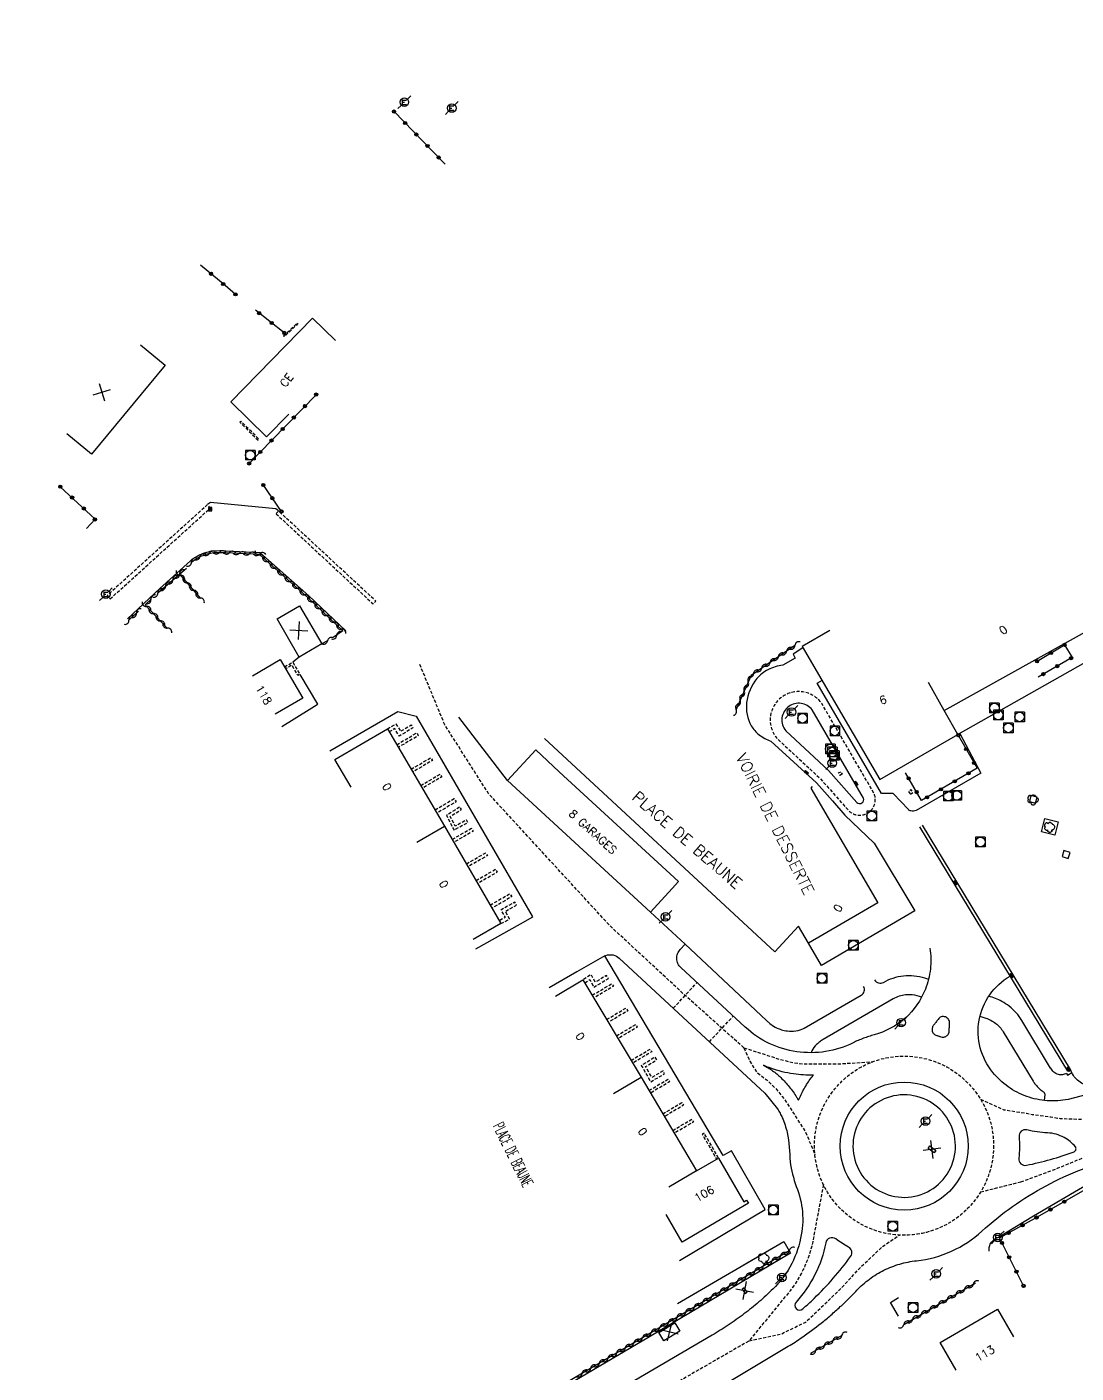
# Model space of a CAD drawing. Header units: millimetres. Extents: x 266017 to 267000, y 124000 to 124918.
# Drawn here: x 266741.1 to 266904.9, y 124707.4 to 124917.6 of the extents above; entities that cross this region are included whole.
import ezdxf
from ezdxf.enums import TextEntityAlignment as Align

# ---------------------------------------------------------------- set-up
doc = ezdxf.new("R2010")
doc.units = ezdxf.units.MM
doc.linetypes.add('DASHED', pattern=[0.75, 0.5, -0.25])
doc.layers.get('0').update_dxf_attribs({"linetype": 'CONTINUOUS'})
for name, color, linetype in [('W0001', 6, 'DASHED'), ('W0008', 7, 'CONTINUOUS'), ('W0017', 7, 'CONTINUOUS'), ('W0100', 7, 'CONTINUOUS'), ('W0112', 1, 'DASHED'), ('W0300', 7, 'CONTINUOUS'), ('W0310', 3, 'CONTINUOUS'), ('W0322', 7, 'CONTINUOUS'), ('W0330', 7, 'CONTINUOUS'), ('W0400', 7, 'CONTINUOUS'), ('W0420', 7, 'CONTINUOUS'), ('W0471', 7, 'CONTINUOUS'), ('W0984', 7, 'CONTINUOUS'), ('W0989', 7, 'CONTINUOUS'), ('W0991', 7, 'CONTINUOUS'), ('W1102', 7, 'CONTINUOUS')]:
    doc.layers.add(name, color=color, linetype=linetype)
doc.styles.get("Standard").update_dxf_attribs({"font": 'romans.shx', "width": 0.85})

# ---------------------------------------------------------------- blocks, each defined once
blk = doc.blocks.new('t310o')
at = {"color": 0, "linetype": 'Continuous'}
for centre, start, end in [((-0.5, 0.38), 216.8699, 323.1304), ((0.5, -0.37), 36.8699, 143.1303)]:
    blk.add_arc(centre, 0.625, start, end, dxfattribs=at)
blk = doc.blocks.new('T420')
for p, q in [((0.75, 0.75), (-0.75, 0.75)), ((-0.75, 0.75), (-0.75, -0.75)), ((0.75, 0.75), (0.75, -0.75)), ((0.75, -0.75), (-0.75, -0.75))]:
    blk.add_line(p, q)
blk.add_ellipse((0, 0), major_axis=(-0.53, 0.53), ratio=1, start_param=3.926991, end_param=10.210176)
blk = doc.blocks.new('t991o')
at = {"color": 0, "linetype": 'Continuous'}
for p, q in [((-1, 1), (1, -1)), ((-1, -1), (1, 1))]:
    blk.add_line(p, q, dxfattribs=at)
blk = doc.blocks.new('T471')
for p, q in [((-0.333334, 0.333334), (-0.333334, -0.333334)), ((-0.333334, 0.333334), (0.333334, 0.333334)), ((-0.333334, 0), (0, 0)), ((0.500001, 0.500001), (1.000002, 1.000002)), ((-0.500001, -0.500001), (-1.000002, -1.000002)), ((-0.333334, -0.333334), (0.333334, -0.333334))]:
    blk.add_line(p, q)
blk.add_ellipse((0, 0), major_axis=(0.471405, 0.471405), ratio=1, start_param=5.4977871438, end_param=11.780972451)
blk = doc.blocks.new('T300')
for p, q in [((-0.8, 0.51), (-0.86, 0.34)), ((-0.86, 0.34), (-0.86, 0.17)), ((-0.86, 0.17), (-0.74, 0.06)), ((-0.69, 0.63), (-0.8, 0.51)), ((-0.8, -0.06), (-0.74, 0.06)), ((-0.74, 0.06), (-0.69, 0.11)), ((-0.57, 0.69), (-0.69, 0.63)), ((-0.46, 0.69), (-0.57, 0.69)), ((-0.29, 0.63), (-0.46, 0.69)), ((-0.29, 0.63), (-0.17, 0.74)), ((-0.23, 0.57), (-0.29, 0.63)), ((-0.17, 0.74), (-0.06, 0.8)), ((-0.06, 0.8), (0.06, 0.8)), ((0.06, 0.8), (0.23, 0.74)), ((0.23, 0.74), (0.34, 0.63)), ((0.34, 0.63), (0.4, 0.51)), ((0.46, 0.46), (0.34, 0.46)), ((0.4, 0.51), (0.4, 0.46)), ((0.57, 0.4), (0.46, 0.46)), ((0.57, 0.4), (0.69, 0.29)), ((0.69, 0.29), (0.74, 0.17)), ((0.74, 0.06), (0.69, -0.17)), ((0.74, 0.17), (0.74, 0.06)), ((-0.8, -0.17), (-0.8, -0.06)), ((-0.8, -0.23), (-0.8, -0.17)), ((-0.74, -0.34), (-0.8, -0.23)), ((-0.69, -0.4), (-0.74, -0.34)), ((-0.51, -0.46), (-0.69, -0.4)), ((-0.4, -0.46), (-0.51, -0.46)), ((-0.4, -0.46), (-0.34, -0.46)), ((-0.34, -0.46), (-0.34, -0.4)), ((-0.34, -0.51), (-0.34, -0.46)), ((-0.29, -0.63), (-0.34, -0.51)), ((-0.17, -0.74), (-0.29, -0.63)), ((-0.06, -0.8), (-0.17, -0.74)), ((0.06, -0.8), (-0.06, -0.8)), ((0.17, -0.74), (0.06, -0.8)), ((0.23, -0.69), (0.17, -0.74)), ((0.29, -0.46), (0.23, -0.46)), ((0.29, -0.63), (0.23, -0.69)), ((0.46, -0.4), (0.29, -0.46)), ((0.34, -0.51), (0.29, -0.63)), ((0.34, -0.51), (0.34, -0.46)), ((0.57, -0.34), (0.46, -0.4)), ((0.63, -0.29), (0.57, -0.34)), ((0.69, -0.17), (0.63, -0.29))]:
    blk.add_line(p, q)
blk = doc.blocks.new('T400')
for p, q in [((-0.15, 0.3), (0.15, 0.3)), ((-0.15, -0.25), (-0.15, 0.3)), ((-0.15, 0.15), (0.15, 0.15)), ((-0.15, 0), (0.15, 0)), ((0.15, 0.3), (0.15, -0.25)), ((-0.15, -0.15), (0.15, -0.15)), ((-0.15, -0.25), (-0.15, -0.3)), ((-0.15, -0.3), (0.15, -0.3)), ((0.15, -0.3), (0.15, -0.25))]:
    blk.add_line(p, q)
blk = doc.blocks.new('t322o')
at = {"color": 0, "linetype": 'Continuous'}
for radius in [0.25, 0.15]:
    blk.add_circle((0, 0), radius, dxfattribs=at)
blk = doc.blocks.new('t330o')
at = {"color": 0, "linetype": 'Continuous'}
for p, q in [((0.25, -0.25), (-0.25, 0.25)), ((-0.25, -0.25), (0.25, 0.25)), ((-0.25, 0.25), (-0.25, -0.25)), ((0.25, 0.25), (-0.25, 0.25)), ((0.25, -0.25), (0.25, 0.25)), ((-0.25, -0.25), (0.25, -0.25)), ((-0.25, -0.25), (-0.25, -0.25))]:
    blk.add_line(p, q, dxfattribs=at)

msp = doc.modelspace()

# ---------------------------------------------------------------- linework, layer by layer
at = {"layer": 'W0001', "flags": 128}
for points in [[(266853.08, 124758.18), (266843.9, 124766.36), (266832.29, 124777.11), (266813.22, 124797.86), (266806.38, 124808.61), (266802.44, 124818.15)], [(266896.32, 124737.26), (266902.02, 124739.36), (266906.09, 124741.04), (266911.27, 124746.6), (266974.2, 124783.3), (267000, 124798.16)], [(266842.05, 124764.35), (266845.76, 124768.37)], [(266847.69, 124759.11), (266851.42, 124763.14)], [(266853.08, 124758.18), (266856.79, 124756.99), (266858.54, 124756.43), (266860.7, 124755.89), (266862.43, 124755.65), (266863.89, 124755.67), (266867.83, 124755.67), (266873.23, 124756.01)], [(266853.08, 124758.18), (266854, 124756.09), (266855.09, 124754.34), (266856.69, 124753.1), (266857.91, 124751.96), (266859.08, 124750.58), (266860.06, 124749.15), (266862.72, 124745), (266864.17, 124741.53)], [(266890.03, 124750.16), (266893.66, 124748.51), (266897.22, 124747.96), (266898.09, 124747.77), (266899.3, 124747.63), (266900.99, 124747.38), (266902.44, 124747.15), (266902.44, 124747.15), (266907.04, 124746.96), (266911.27, 124746.6)], [(266890.05, 124735.67), (266896.32, 124737.26)], [(266853.87, 124712.41), (266858.8, 124713.45), (266862.74, 124715.36), (266864.03, 124716.59), (266868.43, 124720.79), (266871.22, 124723.83), (266874.69, 124727.12), (266877.35, 124728.94)]]:
    msp.add_lwpolyline(points, dxfattribs=at)
msp.add_lwpolyline([(266873.37, 124797.96), (266865.25, 124811.92, 0.20428), (266862.29, 124813.75, 0.197343), (266859.01, 124812.95, 0.207973), (266857.22, 124809.9, 0.215536), (266858.32, 124806.41), (266865, 124800.23), (266869.38, 124795.27, 0.180381), (266870.9, 124794.51, 0.174406), (266872.5, 124794.89, 0.169699), (266873.48, 124796.17, 0.191643)], format="xyb", close=True, dxfattribs=at)
msp.add_lwpolyline([(266865.5, 124736.81), (266864.06, 124729.16, -0.138356), (266859.87, 124719.72), (266853.87, 124712.41), (266813.88, 124689.31), (266750.57, 124652.27), (266656.26, 124597.23)], format="xyb", dxfattribs=at)
at = {"layer": 'W0001'}
msp.add_circle((266878.08, 124742.9), 13.98, dxfattribs=at)
at = {"layer": 'W0008', "flags": 128}
for points in [[(266780.41, 124842.01), (266779.99, 124842.34), (266769.8, 124843.32), (266769.32, 124842.99)], [(266783.75, 124816.49), (266786.52, 124811.86), (266786.48, 124811.73), (266785.19, 124810.94), (266780.93, 124808.32)], [(266788.42, 124804.54), (266799.06, 124810.67), (266801.89, 124809.94), (266820.04, 124778.74), (266820.05, 124778.59), (266818.13, 124777.5), (266811.17, 124773.57)], [(266816.16, 124799.93), (266808.59, 124809.78)], [(266903.66, 124754.52), (266880.53, 124792.68)], [(266843.92, 124774.37), (266838.48, 124779.37)], [(266843.04, 124724.99), (266856.42, 124732.91), (266851.15, 124742.09), (266849.87, 124741.37), (266831.37, 124772.54), (266827, 124770.02), (266822.66, 124767.53)], [(266903.46, 124754.18), (266903.62, 124753.93), (266904.27, 124754.31)], [(266852.97, 124724.22), (266859.3, 124727.94), (266860.36, 124726.13), (266838.32, 124713.07), (266799.56, 124690.21), (266766.33, 124670.8), (266735.53, 124652.72), (266734.26, 124651.95), (266709.47, 124637.44), (266681.85, 124621.33), (266659.08, 124607.98), (266640.5, 124597.07), (266639.39, 124598.85), (266640.66, 124599.65), (266641.09, 124599.7), (266641.52, 124599.95), (266641.88, 124600.4), (266647.14, 124603.51)], [(266842.72, 124718.28), (266859.33, 124727.94)]]:
    msp.add_lwpolyline(points, dxfattribs=at)
for points in [[(266756.86, 124825.16), (266761.88, 124829.92), (266766.67, 124834.24, -0.049505), (266767.87, 124835.03, -0.049505), (266769.21, 124835.57, -0.051602), (266770.32, 124835.77, -0.030833), (266772.19, 124835.79), (266777.5, 124835.54), (266785.13, 124828.75), (266790.92, 124823.26)], [(266862.26, 124820.63), (266860.75, 124819.64), (266861.11, 124819.02), (266859.17, 124817.93, 0.090482), (266856.84, 124817.21, 0.100328), (266855.12, 124815.83, 0.144561), (266853.5, 124812.07, 0.161513), (266854.24, 124808.46, 0.097031), (266855.45, 124807.07, 0.084825), (266857.3, 124806.07), (266864.4, 124799.54), (266866.89, 124796.74), (266868.82, 124794.51), (266873.41, 124790.13), (266879.76, 124779.56), (266865.2, 124771.05), (266863.17, 124774.51)], [(266886.8, 124807.26), (266890.08, 124801.07), (266879.97, 124795.24, -0.104059), (266879.55, 124795.11, -0.104059), (266879.12, 124795.16, -0.048492), (266878.93, 124795.25, -0.048492), (266878.76, 124795.37), (266876.39, 124797.87), (266874.58, 124797.89), (266864.5, 124815.09), (266865.36, 124815.6)], [(266912.61, 124754.31), (266910.06, 124752.8, -0.103821), (266908.56, 124752.17, -0.103821), (266906.94, 124752.19, -0.128576), (266905.17, 124753.11, -0.128576), (266904.08, 124754.78), (266880.95, 124792.94)], [(266947.77, 124779.09, -0.0408), (266948.26, 124777.64, -0.051556), (266948.42, 124776.43, -0.034289), (266948.36, 124774.72, -0.044849), (266948.11, 124773.43, -0.118437), (266947.6, 124772.54, -0.075005), (266946.33, 124771.54), (266919.13, 124755.7, -0.06142), (266903.71, 124750.13, -0.067769), (266900.44, 124749.91, -0.069142), (266897.24, 124750.58, -0.067769), (266894.34, 124752.09, -0.069124), (266891.96, 124754.33, -0.464728), (266894.65, 124769.38)], [(266831.37, 124772.54), (266831.5, 124772.59), (266831.78, 124772.68), (266832.03, 124772.72), (266832.44, 124772.72), (266832.68, 124772.68), (266833.2, 124772.48), (266833.59, 124772.2), (266856.35, 124751.08), (266858.33, 124748.65, -0.016994), (266858.72, 124747.96, -0.01631), (266859.07, 124747.25, -0.051065), (266859.83, 124744.95, -0.046986), (266860.28, 124740.37, 0.044115), (266861.25, 124736.54, -0.157106), (266861.92, 124728.46, -0.079925), (266860.27, 124723.94, -0.073258), (266857.63, 124720.52, -0.014827), (266855.42, 124718.5, -0.015127), (266853.09, 124716.62, -0.014827), (266850.65, 124714.88, -0.015127), (266848.11, 124713.29), (266833.03, 124704.45)], [(266803.25, 124677.98), (266837.34, 124697.99), (266860.01, 124711.58), (266860.01, 124711.58, 0.027055), (266862.12, 124712.95, 0.017637), (266865.16, 124715.2, 0.009304), (266866.67, 124716.45, 0.009385), (266868.13, 124717.76, 0.008421), (266869.44, 124719.01, 0.008518), (266870.71, 124720.31, -0.044726), (266872.69, 124722.07, -0.043839), (266874.95, 124723.45, -0.044726), (266877.42, 124724.42, -0.043839), (266880.03, 124724.93, 0.15963), (266890.24, 124729.54, -0.06162), (266900.26, 124736.64, -0.031239), (266905.93, 124739.25, 0.034768), (266918.88, 124745.72), (266951.45, 124764.83)]]:
    msp.add_lwpolyline(points, format="xyb", dxfattribs=at)
for points in [[(266871.75, 124797.14), (266863.73, 124810.94, 0.197343), (266862.02, 124811.96, 0.197343), (266860.08, 124811.48, 0.207973), (266859.02, 124809.68, 0.207973), (266859.62, 124807.67), (266866.3, 124801.5), (266870.72, 124796.49, 0.174406), (266871.1, 124796.31, 0.174406), (266871.51, 124796.41, 0.169699), (266871.76, 124796.73, 0.169699)], [(266904.83, 124742.74, 0.093912), (266903.1, 124744.16, 0.114388), (266900.49, 124744.9, -0.047831), (266897.28, 124745.36, 0.511287), (266896.05, 124744.3, -0.046989), (266896.01, 124740.93, 0.504233), (266897.19, 124739.84, 0.042973), (266904.62, 124741.96, 0.514783)], [(266862.27, 124717.41, 0.012076), (266864.05, 124719.05, 0.043498), (266869.75, 124725.6, 0.452113), (266869.42, 124727.07, -0.032859), (266867.43, 124728.34, 0.551846), (266865.85, 124727.72, -0.138607), (266861.23, 124718.48, 0.946036)]]:
    msp.add_lwpolyline(points, format="xyb", close=True, dxfattribs=at)
at = {"layer": 'W0008'}
for points in [[(266882.11, 124773.74, -0.069052), (266882.2, 124770.49, -0.067416), (266881.41, 124767.33, -0.117355), (266878.25, 124762.82, -0.115012), (266873.41, 124760.2, 0.012297), (266872.57, 124759.95, 0.012052), (266871.74, 124759.66, 0.012296), (266870.93, 124759.33, 0.012052), (266870.13, 124758.96, -0.076252), (266865.84, 124757.6, -0.074739), (266861.33, 124757.57, -0.076253), (266857.02, 124758.87, -0.074738), (266853.3, 124761.4), (266843.25, 124770.7, -0.099456), (266842.79, 124771.33, -0.097475), (266842.61, 124772.09, -0.099456), (266842.73, 124772.86, -0.097475), (266843.14, 124773.53), (266843.92, 124774.37)], [(266843.92, 124774.37), (266856.61, 124762.46), (266857.14, 124761.98), (266857.7, 124761.56), (266857.95, 124761.41), (266858.3, 124761.24), (266858.72, 124761.07), (266858.97, 124760.99), (266859.35, 124760.89), (266859.61, 124760.85), (266859.89, 124760.81), (266860.19, 124760.78), (266860.56, 124760.76), (266860.8, 124760.77), (266861.18, 124760.82), (266861.55, 124760.9), (266861.89, 124761), (266862.27, 124761.15), (266862.51, 124761.26), (266863.49, 124761.81), (266865.47, 124762.95), (266865.47, 124762.95), (266871.4, 124766.39, 0.099456), (266871.7, 124766.65, 0.097475), (266871.87, 124767, 0.198912), (266871.77, 124767.76)], [(266873.49, 124768.77, 0.100345), (266873.75, 124768.47, 0.098346), (266874.1, 124768.3, 0.100345), (266874.49, 124768.27, 0.098346), (266874.87, 124768.39, -0.052557), (266876.38, 124769.07, -0.051514), (266878, 124769.42, -0.052557), (266879.67, 124769.43, -0.051512), (266881.29, 124769.1), (266881.92, 124768.9)], [(266880.83, 124766.07, 0.074926), (266879.37, 124766.44, 0.051992), (266878.33, 124766.44, 0.052557), (266877.32, 124766.22, 0.051514), (266876.37, 124765.8), (266865.45, 124759.48, 0.03247), (266864.92, 124759.12, 0.031826), (266864.43, 124758.7, 0.015972), (266864.21, 124758.47, 0.100439), (266863.59, 124757.41)], [(266903.46, 124754.18, -0.098979), (266902.84, 124753.96, -0.097008), (266902.18, 124753.99, -0.129314), (266901.47, 124754.4, -0.066887), (266900.98, 124755.02), (266900.97, 124755.01), (266896.47, 124762.44, 0.090106), (266894.5, 124764.66, 0.041913), (266893.36, 124765.42, 0.065802), (266891.29, 124766.22)], [(266889.94, 124763.11), (266890.7, 124762.86), (266890.85, 124762.81, -0.045409), (266891.66, 124762.47, -0.044509), (266892.4, 124761.99, -0.045409), (266893.04, 124761.39, -0.044509), (266893.56, 124760.68), (266898.22, 124752.99, 0.028203), (266898.56, 124752.5, 0.027644), (266898.95, 124752.05, 0.028203), (266899.39, 124751.64, 0.027644), (266899.87, 124751.29, -0.069199), (266899.95, 124751.21, -0.067824), (266900.01, 124751.12, -0.069199), (266900.04, 124751.02, -0.067825), (266900.05, 124750.91), (266899.95, 124749.95)], [(266857.01, 124755.08, -0.007162), (266856.79, 124755.17, -0.007021), (266856.57, 124755.26, -0.007162), (266856.35, 124755.36, -0.007021), (266856.13, 124755.47, -0.01859), (266856.86, 124755.06, -0.018223), (266857.56, 124754.6, -0.01859), (266858.22, 124754.09, -0.018223), (266858.85, 124753.53), (266858.85, 124753.53, -0.032004), (266860.17, 124752.09, -0.031128), (266861.31, 124750.49, -0.00477), (266861.45, 124750.24, -0.004484), (266861.6, 124750, -0.003323), (266861.69, 124750.21, -0.003146), (266861.79, 124750.42, -0.028475), (266862.74, 124752.21, -0.027911), (266863.9, 124753.87, -0.000326), (266863.91, 124753.9, -0.000637), (266863.93, 124753.92, -0.020745), (266862.38, 124753.94, -0.020875), (266860.83, 124754.1, -0.024828), (266859.04, 124754.45, -0.024914), (266857.29, 124754.98), (266857.01, 124755.08)], [(266884.71, 124747.35, 0.132921), (266881.57, 124750.04, 0.130261), (266877.5, 124750.81, 0.132921), (266873.59, 124749.43, 0.130261), (266870.9, 124746.29, 0.132921), (266870.13, 124742.22, 0.130261), (266871.51, 124738.31, 0.132921), (266874.65, 124735.62, 0.130261), (266878.72, 124734.85, 0.132921), (266882.63, 124736.23, 0.130261), (266885.32, 124739.37, 0.267949), (266884.71, 124747.35)]]:
    msp.add_lwpolyline(points, format="xyb", dxfattribs=at)
msp.add_lwpolyline([(266883.83, 124759.9, 0.119591), (266884.3, 124759.85, 0.117202), (266884.73, 124760.03, 0.119591), (266885.04, 124760.38, 0.117203), (266885.15, 124760.84, -0.004927), (266885.15, 124761.12, -0.004829), (266885.16, 124761.4, -0.004927), (266885.18, 124761.68, -0.004829), (266885.2, 124761.97, 0.166654), (266885.05, 124762.59, 0.163299), (266884.55, 124762.99, 0.166654), (266883.9, 124763.01, 0.163299), (266883.39, 124762.62, -0.00461), (266883.22, 124762.39, -0.004519), (266883.04, 124762.15, -0.004611), (266882.87, 124761.92, -0.00452), (266882.68, 124761.69, 0.124831), (266882.48, 124761.25, 0.122336), (266882.5, 124760.76, 0.124831), (266882.76, 124760.35, 0.122336), (266883.18, 124760.1, -0.002405), (266883.34, 124760.05, -0.002359), (266883.51, 124760, -0.002405), (266883.67, 124759.95, -0.002359)], format="xyb", close=True, dxfattribs=at)
msp.add_circle((266878.11, 124742.83), 10, dxfattribs=at)
at = {"layer": 'W0017'}
msp.add_line((266783.64, 124819.19), (266782.64, 124818.4), dxfattribs=at)
at = {"layer": 'W0017', "flags": 128}
for points in [[(266940.11, 124842.18), (266942.15, 124838.58), (266886.5, 124807.11)], [(266877.23, 124716.3), (266875.98, 124718.41), (266877.22, 124719.18)]]:
    msp.add_lwpolyline(points, dxfattribs=at)
for points in [[(266897.89, 124797.57), (266897.65, 124796.63), (266898.62, 124796.39), (266898.86, 124797.33)], [(266901.63, 124791.37), (266899.56, 124791.91), (266900.09, 124793.98), (266902.17, 124793.44)], [(266904, 124788.69), (266903.03, 124788.99), (266902.75, 124788.04), (266903.72, 124787.75)]]:
    msp.add_lwpolyline(points, close=True, dxfattribs=at)
msp.add_lwpolyline([(266891.37, 124726.44, -0.087042), (266891.43, 124727.16, -0.087042), (266891.74, 124727.81, -0.075515), (266892.17, 124728.27, -0.075515), (266892.72, 124728.57), (266898.32, 124731.95), (266927.92, 124749.26), (266932.61, 124751.96), (266949.16, 124761.52), (266952.38, 124763.61)], format="xyb", dxfattribs=at)
at = {"layer": 'W0100', "flags": 128}
for points in [[(266866.48, 124823.36), (266862.16, 124820.83), (266874.32, 124800.07), (266886.5, 124807.11), (266884.33, 124810.83), (266908.19, 124824.13), (266924.39, 124833.29), (266931.7, 124837.42), (266947.16, 124846.18), (266949.5, 124841.94), (266964.38, 124850.42), (266961.99, 124854.57), (266966.1, 124856.92), (266986.98, 124868.78), (266959.39, 124917.58)], [(266782.05, 124857.14), (266778.54, 124853.58), (266773, 124859.03), (266785.74, 124872.1), (266789.32, 124868.61)], [(266758.85, 124867.96), (266762.71, 124864.78), (266751.21, 124850.86), (266747.35, 124854.05)], [(266776.38, 124816.28), (266780.69, 124818.83), (266784.2, 124812.76), (266779.88, 124810.25)], [(266791.74, 124798.88), (266789.23, 124803.2), (266797.44, 124807.96), (266806.34, 124792.81), (266815.15, 124777.57), (266810.83, 124775.07)], [(266863.73, 124798.96), (266863.53, 124798.73), (266874.01, 124780.84), (266863.17, 124774.51), (266861.61, 124777.19), (266857.92, 124773.18), (266821.93, 124806.48)], [(266823.66, 124766.25), (266827.95, 124768.81), (266837.02, 124753.6), (266844.33, 124741.28), (266845.69, 124738.97), (266849.12, 124740.96), (266853.07, 124734.14), (266853.51, 124734.4), (266853.82, 124733.9), (266843.46, 124727.82), (266840.93, 124732.13)], [(266886.24, 124707.85), (266883.72, 124712.17), (266892.65, 124717.37), (266895.17, 124713.05)]]:
    msp.add_lwpolyline(points, dxfattribs=at)
for points in [[(266783.68, 124827.21), (266787.21, 124821.26), (266783.64, 124819.19), (266780.19, 124825.14)], [(266842.85, 124784.12), (266841.87, 124783.05), (266838.48, 124779.37), (266816.16, 124799.93), (266820.59, 124804.68), (266824.24, 124801.26)], [(266883.06, 124742.16), (266882.77, 124741.78), (266881.84, 124742.48), (266882.13, 124742.86)], [(266853.28, 124719.84), (266853.57, 124720.04), (266853.11, 124720.71), (266852.81, 124720.51)], [(266840.56, 124712.43), (266839.8, 124713.71), (266842.32, 124715.22), (266843.09, 124713.94)]]:
    msp.add_lwpolyline(points, close=True, dxfattribs=at)
at = {"layer": 'W0112', "flags": 128}
for points in [[(266781.22, 124869.33), (266783.36, 124871.35), (266783.46, 124871.25), (266781.32, 124869.23)], [(266774.53, 124856.01), (266774.38, 124855.86), (266777.22, 124853.07), (266777.37, 124853.22)], [(266754.12, 124828.26), (266769.77, 124842.45), (266769.3, 124842.96), (266753.65, 124828.78)], [(266780.04, 124841.56), (266795.19, 124827.49), (266795.19, 124827.49), (266795.6, 124827.94), (266795.6, 124827.94), (266780.44, 124841.99)], [(266868.45, 124800.94), (266868.08, 124800.72), (266867.86, 124801.09), (266868.23, 124801.31)], [(266879.08, 124797.77), (266879.48, 124798.06), (266879.17, 124798.49), (266878.77, 124798.2)], [(266810, 124793.38), (266809.78, 124793.77), (266808.01, 124792.79), (266807.24, 124794.31), (266808.97, 124795.39), (266808.73, 124795.78), (266806.65, 124794.48), (266807.82, 124792.17)], [(266840.46, 124754.56), (266838.7, 124753.55), (266837.73, 124755.25), (266839.49, 124756.29), (266839.24, 124756.71), (266837.06, 124755.43), (266838.52, 124752.88), (266840.71, 124754.13)]]:
    msp.add_lwpolyline(points, close=True, dxfattribs=at)
for points in [[(266781.36, 124817.66), (266782.64, 124818.4), (266783.75, 124816.49), (266783.44, 124816.32), (266782.51, 124817.92), (266781.54, 124817.36)], [(266797.44, 124807.96), (266798.74, 124808.75), (266799.47, 124807.59), (266801.14, 124808.59), (266801.41, 124808.12), (266799.29, 124806.86), (266798.57, 124808.01), (266797.71, 124807.5)], [(266798.88, 124805.51), (266802.04, 124807.37), (266802.25, 124806.92), (266799.13, 124805.09)], [(266801.13, 124801.67), (266804.19, 124803.47), (266804.46, 124803.06), (266801.38, 124801.25)], [(266802.62, 124799.13), (266805.64, 124800.9), (266805.9, 124800.49), (266802.87, 124798.71)], [(266804.86, 124795.32), (266807.85, 124797.08), (266808.17, 124796.61), (266805.15, 124794.83)], [(266807.55, 124790.72), (266810.55, 124792.45), (266810.82, 124792.01), (266807.81, 124790.27)], [(266809.76, 124786.9), (266812.77, 124788.64), (266813.06, 124788.21), (266810.02, 124786.45)], [(266811.26, 124784.3), (266814.29, 124786.05), (266814.57, 124785.6), (266811.53, 124783.84)], [(266813.47, 124780.47), (266816.52, 124782.23), (266816.85, 124781.78), (266813.76, 124779.99)], [(266815.15, 124777.57), (266816.51, 124778.3), (266815.83, 124779.49), (266817.58, 124780.47), (266817.33, 124780.92), (266815.13, 124779.69), (266815.8, 124778.51), (266814.91, 124778.02)], [(266828.25, 124768.33), (266829.03, 124768.82), (266829.67, 124767.64), (266831.92, 124769), (266831.62, 124769.48), (266829.88, 124768.43), (266829.24, 124769.6), (266827.95, 124768.81)], [(266829.4, 124766.38), (266832.45, 124768.2), (266832.7, 124767.78), (266829.65, 124765.96)], [(266831.65, 124762.6), (266834.7, 124764.42), (266834.95, 124763.96), (266831.92, 124762.15)], [(266833.18, 124760.04), (266836.21, 124761.84), (266836.44, 124761.41), (266833.43, 124759.62)], [(266835.47, 124756.21), (266838.45, 124757.99), (266838.7, 124757.57), (266835.72, 124755.79)], [(266838.26, 124751.51), (266841.23, 124753.27), (266841.46, 124752.87), (266838.5, 124751.11)], [(266840.42, 124747.87), (266843.38, 124749.63), (266843.65, 124749.21), (266840.67, 124747.44)], [(266841.96, 124745.27), (266844.95, 124747.04), (266845.22, 124746.6), (266842.22, 124744.83)], [(266849.12, 124740.96), (266846.89, 124744.85), (266846.59, 124744.68), (266848.81, 124740.79)]]:
    msp.add_lwpolyline(points, dxfattribs=at)
at = {"layer": 'W0310', "flags": 128}
msp.add_lwpolyline([(266766.84, 124834.03, -0.049505), (266768, 124834.78, -0.049505), (266769.29, 124835.3, -0.051602), (266770.34, 124835.49, -0.030833), (266772.18, 124835.52), (266777.49, 124835.26)], format="xyb", dxfattribs=at)
for points in [[(266777.49, 124835.16), (266785.08, 124828.37), (266790.48, 124823.28), (266788.96, 124822.22)], [(266761.57, 124829.21), (266764.96, 124832.14), (266768.23, 124828.35)], [(266764.96, 124832.14), (266766.05, 124833.05)], [(266763.06, 124823.71), (266759.6, 124827.32), (266760.53, 124828.22)], [(266757.08, 124824.98), (266758.55, 124826.33)], [(266788.07, 124821.73), (266787.21, 124821.26)], [(266861.04, 124821), (266854.2, 124816.33), (266853.02, 124813.66), (266851.81, 124810.91)], [(266860.16, 124726.49), (266838.11, 124713.42), (266799.35, 124690.57)], [(266878.06, 124714.99), (266889.26, 124721.46)], [(266868.35, 124713.24), (266863.5, 124710.45)]]:
    msp.add_lwpolyline(points, dxfattribs=at)
at = {"layer": 'W0322', "flags": 128}
for points in [[(266798.46, 124904.36), (266802.96, 124899.73), (266806.45, 124896.14)], [(266773.71, 124875.82), (266772.08, 124877.19), (266768.25, 124880.4)], [(266781.32, 124869.8), (266776.85, 124873.33)], [(266775.84, 124849.41), (266779.36, 124853.03), (266786.33, 124860.2)], [(266746.35, 124845.79), (266751.8, 124840.74), (266750.44, 124839.27)], [(266780.88, 124841.93), (266777.95, 124846.2)], [(266898.85, 124818.54), (266903.14, 124821.1), (266904.33, 124819.11), (266899.04, 124816.07)], [(266886.55, 124807), (266889.49, 124801.82), (266880.82, 124796.79), (266878.31, 124801.11)], [(266896.75, 124721), (266892.98, 124728.49), (266898.58, 124731.56), (266915.27, 124741.13)]]:
    msp.add_lwpolyline(points, dxfattribs=at)
at = {"layer": 'W1102'}
for p, q in [((266884.33, 124810.83), (266881.9, 124815.2)), ((266802.02, 124790.29), (266806.34, 124792.81)), ((266832.73, 124751.04), (266837.02, 124753.6)), ((266845.69, 124738.97), (266841.38, 124736.44))]:
    msp.add_line(p, q, dxfattribs=at)

# ---------------------------------------------------------------- block references
at = {"layer": 'W0300'}
for p in [(266898.26, 124796.88), (266900.85, 124792.59), (266856.23, 124725.29)]:
    msp.add_blockref('T300', p, dxfattribs=at)
at = {"layer": 'W0310'}
for p, rotation in [((266768.16, 124834.86), 26.0562592323271), ((266769.63, 124835.39), 12.24328585494272), ((266771.19, 124835.53), 1.078903266050624), ((266772.75, 124835.49), 357.2855800100919), ((266774.32, 124835.41), 357.2855800100919), ((266775.88, 124835.34), 357.2855800100919), ((266777.45, 124835.27), 357.2855800100919), ((266777.49, 124835.16), 318.1910557196657), ((266766.84, 124834.03), 38.83873939234437), ((266778.66, 124834.11), 318.1910557196657), ((266779.83, 124833.07), 318.1910557196657), ((266762.76, 124830.23), 40.75558443714935), ((266763.94, 124831.26), 40.75558443714935), ((266764.96, 124832.14), 40.00413804305585), ((266765.11, 124831.97), 310.7555844378445), ((266766.13, 124830.78), 310.7555844378445), ((266781, 124832.02), 318.1910557196657), ((266782.16, 124830.98), 318.1910557196657), ((266760.51, 124828.2), 43.80706572593731), ((266761.57, 124829.21), 40.75558443714935), ((266767.15, 124829.6), 310.7555844378445), ((266768.17, 124828.41), 310.7555844378445), ((266783.33, 124829.94), 318.1910557196657), ((266784.5, 124828.89), 318.1910557196657), ((266758.23, 124826.04), 42.72415202536084), ((266759.81, 124827.11), 133.80706572591), ((266760.89, 124825.97), 133.80706572591), ((266785.65, 124827.83), 316.6956738406497), ((266786.79, 124826.76), 316.6956738406497), ((266757.08, 124824.98), 42.72415202536084), ((266761.98, 124824.84), 133.80706572591), ((266787.93, 124825.68), 316.6956738406497), ((266789.07, 124824.61), 316.6956738406497), ((266763.06, 124823.71), 133.80706572591), ((266789.5, 124822.6), 214.8502282941328), ((266790.21, 124823.54), 316.6956738406497), ((266788.07, 124821.73), 208.7044440622092), ((266859.75, 124820.12), 214.3318304750018), ((266861.04, 124821), 214.3318304750018), ((266857.16, 124818.35), 214.3318304750018), ((266858.46, 124819.24), 214.3318304750018), ((266854.58, 124816.59), 214.3318304750018), ((266855.87, 124817.47), 214.3318304750018), ((266853.12, 124813.88), 246.23040231609), ((266853.75, 124815.31), 246.23040231609), ((266852.49, 124812.45), 246.2304023153199), ((266851.86, 124811.01), 246.2304023153199), ((266858.81, 124725.69), 210.6615272600474), ((266860.15, 124726.49), 210.6615272600474), ((266854.77, 124723.29), 210.6615272600474), ((266856.11, 124724.09), 210.6615272600474), ((266857.46, 124724.89), 210.6615272600474), ((266852.07, 124721.69), 210.6615272600474), ((266853.42, 124722.49), 210.6615272600474), ((266888.91, 124721.26), 30.00391196821223), ((266848.03, 124719.3), 210.6615272600474), ((266849.38, 124720.1), 210.6615272600474), ((266850.72, 124720.9), 210.6615272600474), ((266886.2, 124719.69), 30.00391196821223), ((266887.55, 124720.48), 30.00391196821223), ((266843.99, 124716.9), 210.6615272600474), ((266845.34, 124717.7), 210.6615272600474), ((266846.68, 124718.5), 210.6615272600474), ((266882.13, 124717.34), 30.00391196821223), ((266883.48, 124718.13), 30.00391196821223), ((266884.84, 124718.91), 30.00391196821223), ((266841.3, 124715.3), 210.6615272600474), ((266842.64, 124716.1), 210.6615272600474), ((266878.06, 124714.99), 30.00391196821223), ((266879.42, 124715.78), 30.00391196821223), ((266880.77, 124716.56), 30.00391196821223), ((266837.25, 124712.91), 210.5235715964843), ((266838.6, 124713.71), 210.6615272600474), ((266839.95, 124714.51), 210.6615272600474), ((266868.35, 124713.24), 209.9939780786008), ((266834.55, 124711.32), 210.5235715964843), ((266835.9, 124712.12), 210.5235715964843), ((266864.28, 124710.89), 209.9939780786008), ((266865.64, 124711.68), 209.9939780786008), ((266866.99, 124712.46), 209.9939780786008), ((266830.51, 124708.93), 210.5235715964843), ((266831.86, 124709.73), 210.5235715964843), ((266833.21, 124710.53), 210.5235715964843), ((266827.81, 124707.34), 210.5235715964843), ((266829.16, 124708.14), 210.5235715964843)]:
    msp.add_blockref('t310o', p, dxfattribs=dict(at, rotation=rotation))
at = {"layer": 'W0322'}
for p, rotation in [((266798.46, 124904.36), 314.1773481643103), ((266800.2, 124902.57), 314.1773481643103), ((266801.94, 124900.78), 314.1773481643103), ((266803.68, 124898.99), 314.1773481636499), ((266805.43, 124897.19), 314.1773481636499), ((266769.88, 124879.04), 140.005044041765), ((266771.79, 124877.43), 140.005044041765), ((266773.71, 124875.82), 140.0050440416838), ((266777.4, 124872.9), 141.6785713681352), ((266779.36, 124871.35), 141.6785713681352), ((266781.32, 124869.8), 141.6785713681352), ((266786.3, 124860.17), 45.81521727074348), ((266784.55, 124858.37), 45.81521727074348), ((266782.81, 124856.58), 45.81521727074348), ((266781.07, 124854.79), 45.81521727074348), ((266779.33, 124853), 45.81521727156374), ((266777.58, 124851.2), 45.81521727156374), ((266775.84, 124849.41), 45.81521727156374), ((266746.35, 124845.79), 317.1647279908088), ((266778.05, 124846.05), 124.4960536681101), ((266748.19, 124844.09), 317.1647279908088), ((266779.46, 124843.99), 124.4960536681101), ((266750.02, 124842.39), 317.1647279908088), ((266780.88, 124841.93), 124.4960536681101), ((266751.75, 124840.68), 227.1647279908585), ((266903.14, 124821.1), 30.85269662117598), ((266898.85, 124818.54), 30.85269662117598), ((266901, 124819.82), 30.85269662117598), ((266904.17, 124819.02), 209.8860440308564), ((266899.84, 124816.53), 209.8860440308564), ((266902.01, 124817.78), 209.8860440308564), ((266886.55, 124807), 299.5696885172346), ((266887.78, 124804.83), 299.5696885172346), ((266889.01, 124802.65), 299.5696885172346), ((266878.8, 124800.26), 120.130577368463), ((266886, 124799.79), 210.1305773686835), ((266888.16, 124801.04), 210.1305773686835), ((266880.06, 124798.1), 120.130577368463), ((266881.67, 124797.28), 210.1305773686835), ((266883.83, 124798.53), 210.1305773686835), ((266903.12, 124734.16), 29.82193427543829), ((266900.95, 124732.92), 29.82193427543829), ((266896.59, 124730.47), 28.74494995724051), ((266898.78, 124731.67), 29.82193427543829), ((266894.4, 124729.27), 28.74494995724051), ((266893.38, 124727.7), 116.7461206317633), ((266894.5, 124725.47), 116.7461206317633), ((266895.63, 124723.23), 116.7461206317633), ((266896.75, 124721), 116.7461206317633)]:
    msp.add_blockref('t322o', p, dxfattribs=dict(at, rotation=rotation))
at = {"layer": 'W0330'}
msp.add_blockref('t330o', (266769.76, 124842.29), dxfattribs=at)
at = {"layer": 'W0400'}
for p, rotation in [((266862.83, 124801.17), 45.12198863929491), ((266870.59, 124799.41), 208.6343538345268), ((266886.1, 124783.89), 211.4609821980241), ((266894.87, 124769.44), 211.2664919707171), ((266903.77, 124754.8), 211.2920615999037)]:
    msp.add_blockref('T400', p, dxfattribs=dict(at, rotation=rotation))
at = {"layer": 'W0420'}
for p in [(266776, 124850.71), (266862.23, 124809.64), (266892.2, 124811.23), (266892.79, 124810.15), (266896.12, 124809.85), (266867.28, 124807.66), (266894.38, 124808.13), (266866.56, 124804.85), (266866.87, 124804.35), (266867.18, 124803.82), (266885.01, 124797.47), (266886.31, 124797.57), (266873.04, 124794.39), (266890.01, 124790.31), (266870.18, 124774.18), (266865.26, 124769.02), (266857.66, 124732.86), (266876.31, 124730.32), (266879.49, 124717.62)]:
    msp.add_blockref('T420', p, dxfattribs=at)
at = {"layer": 'W0471'}
for p in [(266800.07, 124905.82), (266807.47, 124904.91), (266753.47, 124829), (266860.5, 124810.61), (266866.87, 124802.64), (266840.85, 124778.63), (266877.64, 124762.11), (266881.43, 124746.74), (266892.72, 124728.57), (266883.11, 124722.88), (266858.99, 124722.31)]:
    msp.add_blockref('T471', p, dxfattribs=at)
at = {"layer": 'W0991'}
for p, rotation in [((266752.85, 124860.56), 332.4017699999999), ((266783.58, 124823.35), 311.6066076436777), ((266853.19, 124720.28), 304.5516162177772)]:
    msp.add_blockref('t991o', p, dxfattribs=dict(at, rotation=rotation))
at = {"layer": 'W0991', "extrusion": (0, 0, -1)}
for p, rotation in [((-266882.45, 124742.32), 37.07019655976659), ((-266841.44, 124713.81), 329.1798275902918)]:
    msp.add_blockref('t991o', p, dxfattribs=dict(at, rotation=rotation))

# ---------------------------------------------------------------- texts
at = {"layer": 'W0984'}
for s, rotation, p in [('CE', 52.2295, (266781.67, 124862.42)), ('8 GARAGES', 317.8312, (266829.51, 124791.9))]:
    msp.add_text(s, height=1.25, rotation=rotation, dxfattribs=at).set_placement(p, align=Align.MIDDLE)
at = {"layer": 'W0989'}
for s, rotation, p in [('VOIRIE DE DESSERTE', 296.3794, (266857.97, 124793.13)), ('PLACE DE BEAUNE', 319.0206, (266844.24, 124790.63))]:
    msp.add_text(s, height=1.75, rotation=rotation, dxfattribs=at).set_placement(p, align=Align.MIDDLE)
at = {"layer": 'W0989', "width": 0.5}
msp.add_text('PLACE DE BEAUNE', height=1.75, rotation=296.3794, dxfattribs=at).set_placement((266817.05, 124741.5), align=Align.MIDDLE)
at = {"layer": 'W0991'}
for s, rotation, p in [('0', 35.8471, (266893.57, 124823.42)), ('118', 300.0709, (266778.12, 124813.29)), ('6', 19.2012, (266874.8, 124812.5)), ('0', 300.0108, (266797.35, 124798.91)), ('0', 300.0108, (266806.23, 124783.72)), ('0', 60.1079, (266867.76, 124780)), ('0', 304.9901, (266827.52, 124759.96)), ('0', 304.9901, (266837.28, 124745.08)), ('106', 30.1103, (266846.89, 124735.4)), ('113', 30.2246, (266890.7, 124710.45))]:
    msp.add_text(s, height=1.25, rotation=rotation, dxfattribs=at).set_placement(p, align=Align.MIDDLE)

doc.saveas('drawing.dxf')
